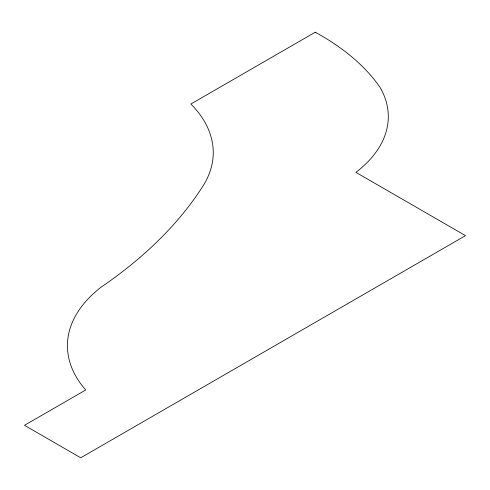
<?xml version="1.0" encoding="UTF-8"?>
<svg xmlns="http://www.w3.org/2000/svg" width="490" height="490" viewBox="0 0 490 490"><rect width="100%" height="100%" fill="white"/><g stroke="black" fill="none" stroke-linecap="round" stroke-linejoin="round"><path stroke-width="0.73" d="M315.248 32.218L190.88 104.021A169.044 97.596 0 0 1 203.436 185.318A583.247 336.734 0 0 1 100.824 287.373A169.724 97.988 0 0 0 85.713 389.979L24.5 425.314L80.734 457.783L465.5 235.641L355.887 172.357A159.954 92.347 0 0 0 380.252 87.698A267.491 154.436 0 0 0 315.248 32.218"/></g></svg>
